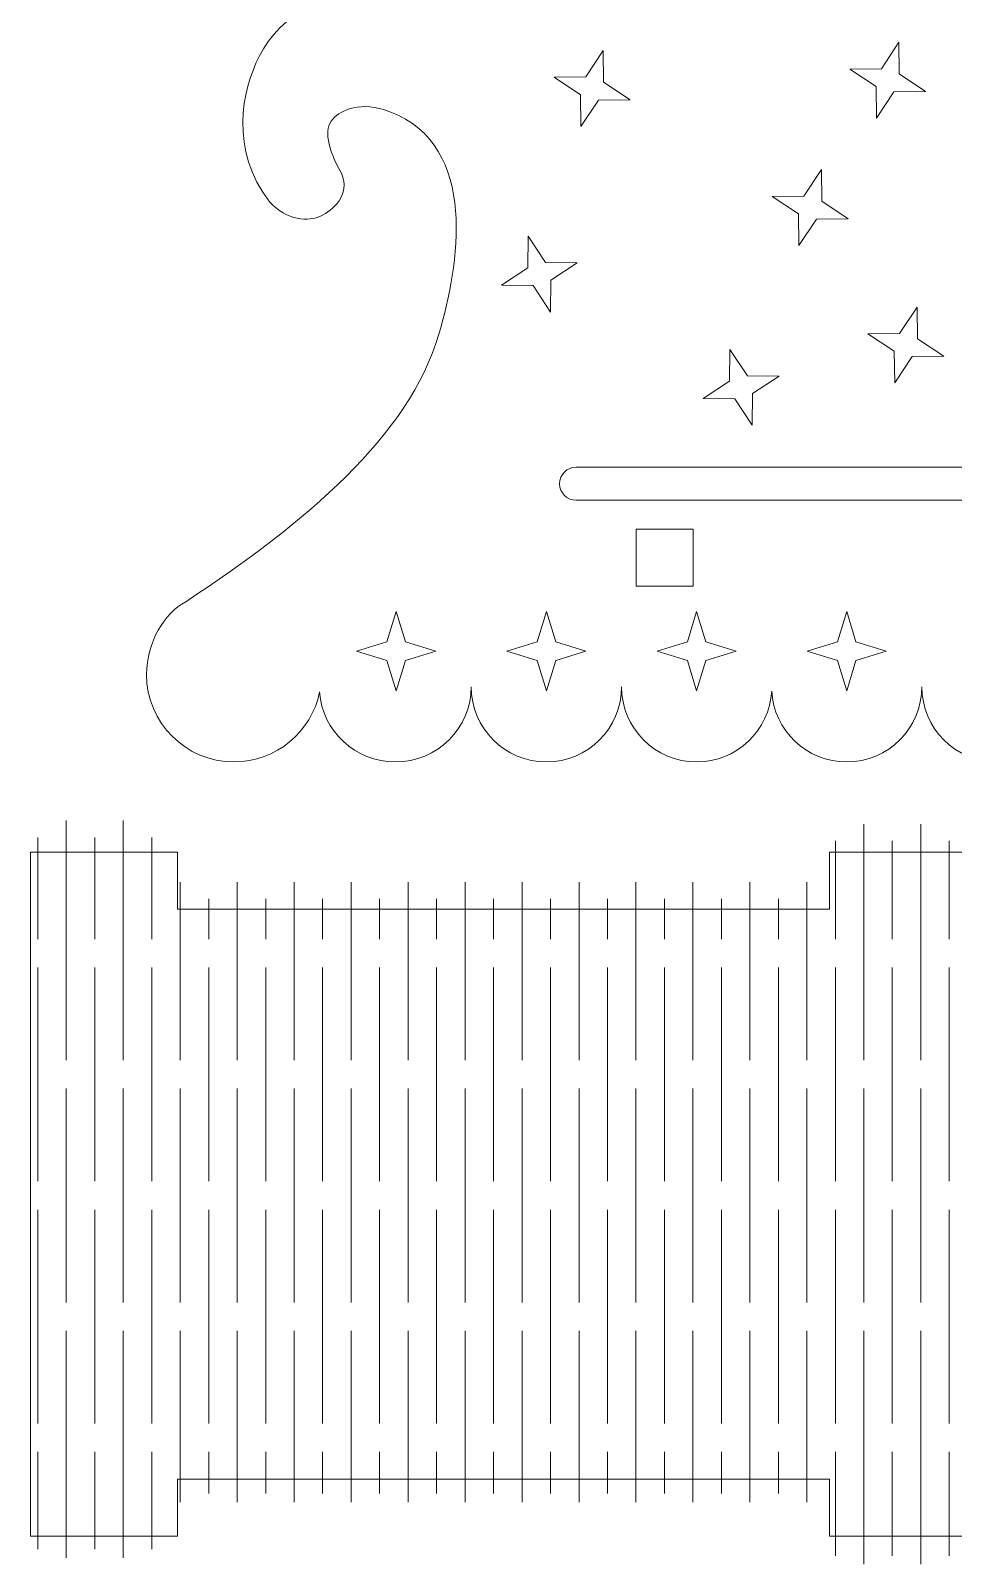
# Model space of a CAD drawing. Header units: centimetres. Extents: x -16.2 to 12.9, y -6.5 to 11.5.
# Drawn here: x -16.17 to -11.31, y -6.4 to 1.67 of the extents above; entities that cross this region are included whole.
import ezdxf

# ---------------------------------------------------------------- set-up
doc = ezdxf.new("R2010")
doc.units = ezdxf.units.CM
doc.header["$MEASUREMENT"] = 0
doc.layers.add('layer 1', color=7, linetype='Continuous')

msp = doc.modelspace()

# ---------------------------------------------------------------- linework, layer by layer
at = {"layer": 'layer 1', "color": 250, "lineweight": 9}
for points, knots in [([(-6.80655, 2.66011), (-6.80655, 2.66011), (-6.58098, 2.46234), (-6.58098, 2.46234), (-6.58098, 2.46234), (-5.81998, 3.33035), (-5.32969, 4.44165), (-5.24197, 5.66437), (-5.24197, 5.66437), (-5.24197, 5.66437), (-5.54121, 5.68584), (-5.54121, 5.68584), (-5.54121, 5.68584), (-5.53232, 5.80968), (-5.52779, 5.93474), (-5.52779, 6.06084), (-5.52779, 6.06084), (-5.52779, 6.18695), (-5.53232, 6.312), (-5.54121, 6.43584), (-5.54121, 6.43584), (-5.54121, 6.43584), (-5.24197, 6.45731), (-5.24197, 6.45731), (-5.24197, 6.45731), (-5.43568, 9.15732), (-7.59231, 11.31396), (-10.29233, 11.50768), (-10.29233, 11.50768), (-10.29233, 11.50768), (-10.3138, 11.20844), (-10.3138, 11.20844), (-10.3138, 11.20844), (-10.43764, 11.21733), (-10.5627, 11.22186), (-10.6888, 11.22186), (-10.6888, 11.22186), (-10.81491, 11.22186), (-10.93996, 11.21733), (-11.0638, 11.20844), (-11.0638, 11.20844), (-11.0638, 11.20844), (-11.08527, 11.50768), (-11.08527, 11.50768), (-11.08527, 11.50768), (-13.78528, 11.31397), (-15.94192, 9.15732), (-16.13563, 6.45731), (-16.13563, 6.45731), (-16.13563, 6.45731), (-15.8364, 6.43584), (-15.8364, 6.43584), (-15.8364, 6.43584), (-15.84528, 6.312), (-15.84981, 6.18695), (-15.84981, 6.06084), (-15.84981, 6.06084), (-15.84981, 5.93474), (-15.84528, 5.80968), (-15.8364, 5.68584), (-15.8364, 5.68584), (-15.8364, 5.68584), (-16.13563, 5.66437), (-16.13563, 5.66437), (-16.13563, 5.66437), (-16.0479, 4.44165), (-15.55762, 3.33036), (-14.79663, 2.46234), (-14.79663, 2.46234), (-14.79663, 2.46234), (-14.57105, 2.66012), (-14.57105, 2.66012), (-14.57105, 2.66012), (-14.40603, 2.47189), (-14.22754, 2.29576), (-14.03709, 2.13324), (-14.03709, 2.13324), (-14.03709, 2.13324), (-14.23182, 1.90503), (-14.23182, 1.90503), (-14.23182, 1.90503), (-14.60591, 1.91338), (-14.85922, 1.75438), (-14.9703, 1.53432), (-14.9703, 1.53432), (-15.06012, 1.35641), (-15.12786, 1.0479), (-14.91429, 0.76809), (-14.91429, 0.76809), (-14.82438, 0.67173), (-14.70969, 0.66368), (-14.64339, 0.69656), (-14.64339, 0.69656), (-14.58801, 0.72401), (-14.48367, 0.8052), (-14.53728, 0.9209), (-14.53728, 0.9209), (-14.61095, 1.05274), (-14.63088, 1.15094), (-14.58191, 1.20596), (-14.58191, 1.20596), (-14.53874, 1.25447), (-14.43405, 1.30317), (-14.2813, 1.24435), (-14.2813, 1.24435), (-13.80747, 1.06392), (-13.92001, 0.42815), (-14.02354, 0.07365), (-14.02354, 0.07365), (-14.17966, -0.46087), (-14.72151, -0.91604), (-15.35669, -1.33537), (-15.35669, -1.33537), (-15.46818, -1.3948), (-15.56322, -1.54526), (-15.56322, -1.71791), (-15.56322, -1.71791), (-15.56322, -1.97217), (-15.3571, -2.17828), (-15.10284, -2.17828), (-15.10284, -2.17828), (-14.88016, -2.17828), (-14.6944, -2.02018), (-14.6517, -1.81011), (-14.6517, -1.81011), (-14.63744, -2.0158), (-14.46432, -2.17828), (-14.25286, -2.17828), (-14.25286, -2.17828), (-14.03207, -2.17828), (-13.85307, -2.00113), (-13.85307, -1.78259), (-13.85307, -1.78259), (-13.85307, -2.00113), (-13.67592, -2.17828), (-13.45738, -2.17828), (-13.45738, -2.17828), (-13.23885, -2.17828), (-13.06169, -2.00113), (-13.06169, -1.78259), (-13.06169, -1.78259), (-13.06169, -2.00113), (-12.88454, -2.17828), (-12.666, -2.17828), (-12.666, -2.17828), (-12.45501, -2.17828), (-12.28257, -2.01313), (-12.27093, -1.80505), (-12.27093, -1.80505), (-12.2593, -2.01313), (-12.08687, -2.17828), (-11.87587, -2.17828), (-11.87587, -2.17828), (-11.65734, -2.17828), (-11.48018, -2.00113), (-11.48018, -1.78259), (-11.48018, -1.78259), (-11.48018, -2.00113), (-11.30302, -2.17828), (-11.08449, -2.17828), (-11.08449, -2.17828), (-10.86596, -2.17828), (-10.6888, -2.00113), (-10.6888, -1.78259), (-10.6888, -1.78259), (-10.6888, -2.00113), (-10.51164, -2.17828), (-10.29311, -2.17828), (-10.29311, -2.17828), (-10.07458, -2.17828), (-9.89742, -2.00113), (-9.89742, -1.78259), (-9.89742, -1.78259), (-9.89742, -2.00113), (-9.72027, -2.17828), (-9.50173, -2.17828), (-9.50173, -2.17828), (-9.29073, -2.17828), (-9.1183, -2.01313), (-9.10667, -1.80505), (-9.10667, -1.80505), (-9.09504, -2.01313), (-8.9226, -2.17828), (-8.7116, -2.17828), (-8.7116, -2.17828), (-8.49306, -2.17828), (-8.31591, -2.00113), (-8.31591, -1.78259), (-8.31591, -1.78259), (-8.31591, -2.00113), (-8.13876, -2.17828), (-7.92022, -2.17828), (-7.92022, -2.17828), (-7.70169, -2.17828), (-7.52453, -2.00113), (-7.52453, -1.78259), (-7.52453, -1.78259), (-7.52453, -2.00113), (-7.34553, -2.17828), (-7.12474, -2.17828), (-7.12474, -2.17828), (-6.91329, -2.17828), (-6.74016, -2.0158), (-6.7259, -1.81011), (-6.7259, -1.81011), (-6.6832, -2.02018), (-6.49744, -2.17828), (-6.27476, -2.17828), (-6.27476, -2.17828), (-6.0205, -2.17828), (-5.81439, -1.97217), (-5.81439, -1.71791), (-5.81439, -1.71791), (-5.81439, -1.54526), (-5.90943, -1.3948), (-6.02091, -1.33537), (-6.02091, -1.33537), (-6.65609, -0.91604), (-7.19794, -0.46087), (-7.35406, 0.07365), (-7.35406, 0.07365), (-7.45759, 0.42815), (-7.57013, 1.06392), (-7.0963, 1.24435), (-7.0963, 1.24435), (-6.94355, 1.30317), (-6.83886, 1.25447), (-6.79569, 1.20596), (-6.79569, 1.20596), (-6.74673, 1.15094), (-6.76665, 1.05274), (-6.84032, 0.9209), (-6.84032, 0.9209), (-6.89393, 0.8052), (-6.7896, 0.72401), (-6.73422, 0.69656), (-6.73422, 0.69656), (-6.66791, 0.66368), (-6.55323, 0.67173), (-6.46331, 0.76809), (-6.46331, 0.76809), (-6.24974, 1.0479), (-6.31749, 1.35641), (-6.4073, 1.53432), (-6.4073, 1.53432), (-6.51838, 1.75438), (-6.77169, 1.91338), (-7.14578, 1.90503), (-7.14578, 1.90503), (-7.14578, 1.90503), (-7.34052, 2.13324), (-7.34052, 2.13324), (-7.34052, 2.13324), (-7.15007, 2.29575), (-6.97158, 2.47189), (-6.80655, 2.66011)], [0, 0, 0, 0, 0.0153846, 0.0153846, 0.0153846, 0.0153846, 0.0307692, 0.0307692, 0.0307692, 0.0307692, 0.0461538, 0.0461538, 0.0461538, 0.0461538, 0.0615385, 0.0615385, 0.0615385, 0.0615385, 0.0769231, 0.0769231, 0.0769231, 0.0769231, 0.0923077, 0.0923077, 0.0923077, 0.0923077, 0.1076923, 0.1076923, 0.1076923, 0.1076923, 0.1230769, 0.1230769, 0.1230769, 0.1230769, 0.1384615, 0.1384615, 0.1384615, 0.1384615, 0.1538462, 0.1538462, 0.1538462, 0.1538462, 0.1692308, 0.1692308, 0.1692308, 0.1692308, 0.1846154, 0.1846154, 0.1846154, 0.1846154, 0.2, 0.2, 0.2, 0.2, 0.2153846, 0.2153846, 0.2153846, 0.2153846, 0.2307692, 0.2307692, 0.2307692, 0.2307692, 0.2461538, 0.2461538, 0.2461538, 0.2461538, 0.2615385, 0.2615385, 0.2615385, 0.2615385, 0.2769231, 0.2769231, 0.2769231, 0.2769231, 0.2923077, 0.2923077, 0.2923077, 0.2923077, 0.3076923, 0.3076923, 0.3076923, 0.3076923, 0.3230769, 0.3230769, 0.3230769, 0.3230769, 0.3384615, 0.3384615, 0.3384615, 0.3384615, 0.3538462, 0.3538462, 0.3538462, 0.3538462, 0.3692308, 0.3692308, 0.3692308, 0.3692308, 0.3846154, 0.3846154, 0.3846154, 0.3846154, 0.4, 0.4, 0.4, 0.4, 0.4153846, 0.4153846, 0.4153846, 0.4153846, 0.4307692, 0.4307692, 0.4307692, 0.4307692, 0.4461538, 0.4461538, 0.4461538, 0.4461538, 0.4615385, 0.4615385, 0.4615385, 0.4615385, 0.4769231, 0.4769231, 0.4769231, 0.4769231, 0.4923077, 0.4923077, 0.4923077, 0.4923077, 0.5076923, 0.5076923, 0.5076923, 0.5076923, 0.5230769, 0.5230769, 0.5230769, 0.5230769, 0.5384615, 0.5384615, 0.5384615, 0.5384615, 0.5538462, 0.5538462, 0.5538462, 0.5538462, 0.5692308, 0.5692308, 0.5692308, 0.5692308, 0.5846154, 0.5846154, 0.5846154, 0.5846154, 0.6, 0.6, 0.6, 0.6, 0.6153846, 0.6153846, 0.6153846, 0.6153846, 0.6307692, 0.6307692, 0.6307692, 0.6307692, 0.6461538, 0.6461538, 0.6461538, 0.6461538, 0.6615385, 0.6615385, 0.6615385, 0.6615385, 0.6769231, 0.6769231, 0.6769231, 0.6769231, 0.6923077, 0.6923077, 0.6923077, 0.6923077, 0.7076923, 0.7076923, 0.7076923, 0.7076923, 0.7230769, 0.7230769, 0.7230769, 0.7230769, 0.7384615, 0.7384615, 0.7384615, 0.7384615, 0.7538462, 0.7538462, 0.7538462, 0.7538462, 0.7692308, 0.7692308, 0.7692308, 0.7692308, 0.7846154, 0.7846154, 0.7846154, 0.7846154, 0.8, 0.8, 0.8, 0.8, 0.8153846, 0.8153846, 0.8153846, 0.8153846, 0.8307692, 0.8307692, 0.8307692, 0.8307692, 0.8461538, 0.8461538, 0.8461538, 0.8461538, 0.8615385, 0.8615385, 0.8615385, 0.8615385, 0.8769231, 0.8769231, 0.8769231, 0.8769231, 0.8923077, 0.8923077, 0.8923077, 0.8923077, 0.9076923, 0.9076923, 0.9076923, 0.9076923, 0.9230769, 0.9230769, 0.9230769, 0.9230769, 0.9384615, 0.9384615, 0.9384615, 0.9384615, 0.9538462, 0.9538462, 0.9538462, 0.9538462, 0.9692308, 0.9692308, 0.9692308, 0.9692308, 1, 1, 1, 1]), ([(-13.15784, 1.56651), (-13.15784, 1.56651), (-13.2499, 1.42748), (-13.2499, 1.42748), (-13.2499, 1.42748), (-13.2499, 1.42748), (-13.41663, 1.42562), (-13.41663, 1.42562), (-13.41663, 1.42562), (-13.41663, 1.42562), (-13.27761, 1.33355), (-13.27761, 1.33355), (-13.27761, 1.33355), (-13.27761, 1.33355), (-13.27574, 1.16682), (-13.27574, 1.16682), (-13.27574, 1.16682), (-13.27574, 1.16682), (-13.18368, 1.30585), (-13.18368, 1.30585), (-13.18368, 1.30585), (-13.18368, 1.30585), (-13.01694, 1.30772), (-13.01694, 1.30772), (-13.01694, 1.30772), (-13.01694, 1.30772), (-13.15597, 1.39978), (-13.15597, 1.39978), (-13.15597, 1.39978), (-13.15597, 1.39978), (-13.15784, 1.56651), (-13.15784, 1.56651)], [0, 0, 0, 0, 0.1111111, 0.1111111, 0.1111111, 0.1111111, 0.2222222, 0.2222222, 0.2222222, 0.2222222, 0.3333333, 0.3333333, 0.3333333, 0.3333333, 0.4444444, 0.4444444, 0.4444444, 0.4444444, 0.5555556, 0.5555556, 0.5555556, 0.5555556, 0.6666667, 0.6666667, 0.6666667, 0.6666667, 0.7777778, 0.7777778, 0.7777778, 0.7777778, 1, 1, 1, 1]), ([(-11.60134, 1.61013), (-11.60134, 1.61013), (-11.6934, 1.4711), (-11.6934, 1.4711), (-11.6934, 1.4711), (-11.6934, 1.4711), (-11.86014, 1.46924), (-11.86014, 1.46924), (-11.86014, 1.46924), (-11.86014, 1.46924), (-11.72111, 1.37717), (-11.72111, 1.37717), (-11.72111, 1.37717), (-11.72111, 1.37717), (-11.71924, 1.21044), (-11.71924, 1.21044), (-11.71924, 1.21044), (-11.71924, 1.21044), (-11.62718, 1.34947), (-11.62718, 1.34947), (-11.62718, 1.34947), (-11.62718, 1.34947), (-11.46045, 1.35134), (-11.46045, 1.35134), (-11.46045, 1.35134), (-11.46045, 1.35134), (-11.59947, 1.4434), (-11.59947, 1.4434), (-11.59947, 1.4434), (-11.59947, 1.4434), (-11.60134, 1.61013), (-11.60134, 1.61013)], [0, 0, 0, 0, 0.1111111, 0.1111111, 0.1111111, 0.1111111, 0.2222222, 0.2222222, 0.2222222, 0.2222222, 0.3333333, 0.3333333, 0.3333333, 0.3333333, 0.4444444, 0.4444444, 0.4444444, 0.4444444, 0.5555556, 0.5555556, 0.5555556, 0.5555556, 0.6666667, 0.6666667, 0.6666667, 0.6666667, 0.7777778, 0.7777778, 0.7777778, 0.7777778, 1, 1, 1, 1]), ([(-12.00919, 0.93954), (-12.00919, 0.93954), (-12.10125, 0.80051), (-12.10125, 0.80051), (-12.10125, 0.80051), (-12.10125, 0.80051), (-12.26799, 0.79865), (-12.26799, 0.79865), (-12.26799, 0.79865), (-12.26799, 0.79865), (-12.12896, 0.70658), (-12.12896, 0.70658), (-12.12896, 0.70658), (-12.12896, 0.70658), (-12.12709, 0.53985), (-12.12709, 0.53985), (-12.12709, 0.53985), (-12.12709, 0.53985), (-12.03503, 0.67888), (-12.03503, 0.67888), (-12.03503, 0.67888), (-12.03503, 0.67888), (-11.8683, 0.68075), (-11.8683, 0.68075), (-11.8683, 0.68075), (-11.8683, 0.68075), (-12.00732, 0.77281), (-12.00732, 0.77281), (-12.00732, 0.77281), (-12.00732, 0.77281), (-12.00919, 0.93954), (-12.00919, 0.93954)], [0, 0, 0, 0, 0.1111111, 0.1111111, 0.1111111, 0.1111111, 0.2222222, 0.2222222, 0.2222222, 0.2222222, 0.3333333, 0.3333333, 0.3333333, 0.3333333, 0.4444444, 0.4444444, 0.4444444, 0.4444444, 0.5555556, 0.5555556, 0.5555556, 0.5555556, 0.6666667, 0.6666667, 0.6666667, 0.6666667, 0.7777778, 0.7777778, 0.7777778, 0.7777778, 1, 1, 1, 1]), ([(-13.55345, 0.58985), (-13.55345, 0.58985), (-13.46139, 0.45083), (-13.46139, 0.45083), (-13.46139, 0.45083), (-13.46139, 0.45083), (-13.29465, 0.44896), (-13.29465, 0.44896), (-13.29465, 0.44896), (-13.29465, 0.44896), (-13.43368, 0.3569), (-13.43368, 0.3569), (-13.43368, 0.3569), (-13.43368, 0.3569), (-13.43555, 0.19016), (-13.43555, 0.19016), (-13.43555, 0.19016), (-13.43555, 0.19016), (-13.52761, 0.32919), (-13.52761, 0.32919), (-13.52761, 0.32919), (-13.52761, 0.32919), (-13.69434, 0.33106), (-13.69434, 0.33106), (-13.69434, 0.33106), (-13.69434, 0.33106), (-13.55532, 0.42312), (-13.55532, 0.42312), (-13.55532, 0.42312), (-13.55532, 0.42312), (-13.55345, 0.58985), (-13.55345, 0.58985)], [0, 0, 0, 0, 0.1111111, 0.1111111, 0.1111111, 0.1111111, 0.2222222, 0.2222222, 0.2222222, 0.2222222, 0.3333333, 0.3333333, 0.3333333, 0.3333333, 0.4444444, 0.4444444, 0.4444444, 0.4444444, 0.5555556, 0.5555556, 0.5555556, 0.5555556, 0.6666667, 0.6666667, 0.6666667, 0.6666667, 0.7777778, 0.7777778, 0.7777778, 0.7777778, 1, 1, 1, 1]), ([(-11.50532, 0.21621), (-11.50532, 0.21621), (-11.59738, 0.07718), (-11.59738, 0.07718), (-11.59738, 0.07718), (-11.59738, 0.07718), (-11.76411, 0.07532), (-11.76411, 0.07532), (-11.76411, 0.07532), (-11.76411, 0.07532), (-11.62509, -0.01675), (-11.62509, -0.01675), (-11.62509, -0.01675), (-11.62509, -0.01675), (-11.62322, -0.18348), (-11.62322, -0.18348), (-11.62322, -0.18348), (-11.62322, -0.18348), (-11.53116, -0.04445), (-11.53116, -0.04445), (-11.53116, -0.04445), (-11.53116, -0.04445), (-11.36442, -0.04258), (-11.36442, -0.04258), (-11.36442, -0.04258), (-11.36442, -0.04258), (-11.50345, 0.04948), (-11.50345, 0.04948), (-11.50345, 0.04948), (-11.50345, 0.04948), (-11.50532, 0.21621), (-11.50532, 0.21621)], [0, 0, 0, 0, 0.1111111, 0.1111111, 0.1111111, 0.1111111, 0.2222222, 0.2222222, 0.2222222, 0.2222222, 0.3333333, 0.3333333, 0.3333333, 0.3333333, 0.4444444, 0.4444444, 0.4444444, 0.4444444, 0.5555556, 0.5555556, 0.5555556, 0.5555556, 0.6666667, 0.6666667, 0.6666667, 0.6666667, 0.7777778, 0.7777778, 0.7777778, 0.7777778, 1, 1, 1, 1]), ([(-12.49095, -0.00643), (-12.49095, -0.00643), (-12.39888, -0.14546), (-12.39888, -0.14546), (-12.39888, -0.14546), (-12.39888, -0.14546), (-12.23215, -0.14733), (-12.23215, -0.14733), (-12.23215, -0.14733), (-12.23215, -0.14733), (-12.37118, -0.23939), (-12.37118, -0.23939), (-12.37118, -0.23939), (-12.37118, -0.23939), (-12.37305, -0.40612), (-12.37305, -0.40612), (-12.37305, -0.40612), (-12.37305, -0.40612), (-12.46511, -0.2671), (-12.46511, -0.2671), (-12.46511, -0.2671), (-12.46511, -0.2671), (-12.63184, -0.26523), (-12.63184, -0.26523), (-12.63184, -0.26523), (-12.63184, -0.26523), (-12.49281, -0.17317), (-12.49281, -0.17317), (-12.49281, -0.17317), (-12.49281, -0.17317), (-12.49095, -0.00643), (-12.49095, -0.00643)], [0, 0, 0, 0, 0.1111111, 0.1111111, 0.1111111, 0.1111111, 0.2222222, 0.2222222, 0.2222222, 0.2222222, 0.3333333, 0.3333333, 0.3333333, 0.3333333, 0.4444444, 0.4444444, 0.4444444, 0.4444444, 0.5555556, 0.5555556, 0.5555556, 0.5555556, 0.6666667, 0.6666667, 0.6666667, 0.6666667, 0.7777778, 0.7777778, 0.7777778, 0.7777778, 1, 1, 1, 1]), ([(-13.30026, -0.62659), (-13.30026, -0.62659), (-8.07734, -0.62659), (-8.07734, -0.62659), (-8.07734, -0.62659), (-8.02932, -0.62659), (-7.99003, -0.66587), (-7.99003, -0.71389), (-7.99003, -0.71389), (-7.99003, -0.76192), (-8.02932, -0.80121), (-8.07734, -0.80121), (-8.07734, -0.80121), (-8.07734, -0.80121), (-13.30026, -0.80121), (-13.30026, -0.80121), (-13.30026, -0.80121), (-13.34829, -0.80121), (-13.38757, -0.76192), (-13.38757, -0.71389), (-13.38757, -0.71389), (-13.38757, -0.66587), (-13.34829, -0.62659), (-13.30026, -0.62659)], [0, 0, 0, 0, 0.1428571, 0.1428571, 0.1428571, 0.1428571, 0.2857143, 0.2857143, 0.2857143, 0.2857143, 0.4285714, 0.4285714, 0.4285714, 0.4285714, 0.5714286, 0.5714286, 0.5714286, 0.5714286, 0.7142857, 0.7142857, 0.7142857, 0.7142857, 1, 1, 1, 1]), ([(-12.98436, -0.95274), (-12.98436, -0.95274), (-12.68436, -0.95274), (-12.68436, -0.95274), (-12.68436, -0.95274), (-12.68436, -0.95274), (-12.68436, -1.25274), (-12.68436, -1.25274), (-12.68436, -1.25274), (-12.68436, -1.25274), (-12.98436, -1.25274), (-12.98436, -1.25274), (-12.98436, -1.25274), (-12.98436, -1.25274), (-12.98436, -0.95274), (-12.98436, -0.95274)], [0, 0, 0, 0, 0.2, 0.2, 0.2, 0.2, 0.4, 0.4, 0.4, 0.4, 0.6, 0.6, 0.6, 0.6, 1, 1, 1, 1]), ([(-14.24876, -1.38691), (-14.24876, -1.38691), (-14.19979, -1.5463), (-14.19979, -1.5463), (-14.19979, -1.5463), (-14.19979, -1.5463), (-14.0404, -1.59526), (-14.0404, -1.59526), (-14.0404, -1.59526), (-14.0404, -1.59526), (-14.19979, -1.64423), (-14.19979, -1.64423), (-14.19979, -1.64423), (-14.19979, -1.64423), (-14.24876, -1.80362), (-14.24876, -1.80362), (-14.24876, -1.80362), (-14.24876, -1.80362), (-14.29773, -1.64423), (-14.29773, -1.64423), (-14.29773, -1.64423), (-14.29773, -1.64423), (-14.45712, -1.59526), (-14.45712, -1.59526), (-14.45712, -1.59526), (-14.45712, -1.59526), (-14.29773, -1.5463), (-14.29773, -1.5463), (-14.29773, -1.5463), (-14.29773, -1.5463), (-14.24876, -1.38691), (-14.24876, -1.38691)], [0, 0, 0, 0, 0.1111111, 0.1111111, 0.1111111, 0.1111111, 0.2222222, 0.2222222, 0.2222222, 0.2222222, 0.3333333, 0.3333333, 0.3333333, 0.3333333, 0.4444444, 0.4444444, 0.4444444, 0.4444444, 0.5555556, 0.5555556, 0.5555556, 0.5555556, 0.6666667, 0.6666667, 0.6666667, 0.6666667, 0.7777778, 0.7777778, 0.7777778, 0.7777778, 1, 1, 1, 1]), ([(-13.45738, -1.38691), (-13.45738, -1.38691), (-13.40841, -1.5463), (-13.40841, -1.5463), (-13.40841, -1.5463), (-13.40841, -1.5463), (-13.24902, -1.59526), (-13.24902, -1.59526), (-13.24902, -1.59526), (-13.24902, -1.59526), (-13.40841, -1.64423), (-13.40841, -1.64423), (-13.40841, -1.64423), (-13.40841, -1.64423), (-13.45738, -1.80362), (-13.45738, -1.80362), (-13.45738, -1.80362), (-13.45738, -1.80362), (-13.50635, -1.64423), (-13.50635, -1.64423), (-13.50635, -1.64423), (-13.50635, -1.64423), (-13.66574, -1.59526), (-13.66574, -1.59526), (-13.66574, -1.59526), (-13.66574, -1.59526), (-13.50635, -1.5463), (-13.50635, -1.5463), (-13.50635, -1.5463), (-13.50635, -1.5463), (-13.45738, -1.38691), (-13.45738, -1.38691)], [0, 0, 0, 0, 0.1111111, 0.1111111, 0.1111111, 0.1111111, 0.2222222, 0.2222222, 0.2222222, 0.2222222, 0.3333333, 0.3333333, 0.3333333, 0.3333333, 0.4444444, 0.4444444, 0.4444444, 0.4444444, 0.5555556, 0.5555556, 0.5555556, 0.5555556, 0.6666667, 0.6666667, 0.6666667, 0.6666667, 0.7777778, 0.7777778, 0.7777778, 0.7777778, 1, 1, 1, 1]), ([(-12.666, -1.38691), (-12.666, -1.38691), (-12.61704, -1.5463), (-12.61704, -1.5463), (-12.61704, -1.5463), (-12.61704, -1.5463), (-12.45765, -1.59526), (-12.45765, -1.59526), (-12.45765, -1.59526), (-12.45765, -1.59526), (-12.61704, -1.64423), (-12.61704, -1.64423), (-12.61704, -1.64423), (-12.61704, -1.64423), (-12.666, -1.80362), (-12.666, -1.80362), (-12.666, -1.80362), (-12.666, -1.80362), (-12.71497, -1.64423), (-12.71497, -1.64423), (-12.71497, -1.64423), (-12.71497, -1.64423), (-12.87436, -1.59526), (-12.87436, -1.59526), (-12.87436, -1.59526), (-12.87436, -1.59526), (-12.71497, -1.5463), (-12.71497, -1.5463), (-12.71497, -1.5463), (-12.71497, -1.5463), (-12.666, -1.38691), (-12.666, -1.38691)], [0, 0, 0, 0, 0.1111111, 0.1111111, 0.1111111, 0.1111111, 0.2222222, 0.2222222, 0.2222222, 0.2222222, 0.3333333, 0.3333333, 0.3333333, 0.3333333, 0.4444444, 0.4444444, 0.4444444, 0.4444444, 0.5555556, 0.5555556, 0.5555556, 0.5555556, 0.6666667, 0.6666667, 0.6666667, 0.6666667, 0.7777778, 0.7777778, 0.7777778, 0.7777778, 1, 1, 1, 1]), ([(-11.87587, -1.38691), (-11.87587, -1.38691), (-11.8269, -1.5463), (-11.8269, -1.5463), (-11.8269, -1.5463), (-11.8269, -1.5463), (-11.66751, -1.59526), (-11.66751, -1.59526), (-11.66751, -1.59526), (-11.66751, -1.59526), (-11.8269, -1.64423), (-11.8269, -1.64423), (-11.8269, -1.64423), (-11.8269, -1.64423), (-11.87587, -1.80362), (-11.87587, -1.80362), (-11.87587, -1.80362), (-11.87587, -1.80362), (-11.92484, -1.64423), (-11.92484, -1.64423), (-11.92484, -1.64423), (-11.92484, -1.64423), (-12.08423, -1.59526), (-12.08423, -1.59526), (-12.08423, -1.59526), (-12.08423, -1.59526), (-11.92484, -1.5463), (-11.92484, -1.5463), (-11.92484, -1.5463), (-11.92484, -1.5463), (-11.87587, -1.38691), (-11.87587, -1.38691)], [0, 0, 0, 0, 0.1111111, 0.1111111, 0.1111111, 0.1111111, 0.2222222, 0.2222222, 0.2222222, 0.2222222, 0.3333333, 0.3333333, 0.3333333, 0.3333333, 0.4444444, 0.4444444, 0.4444444, 0.4444444, 0.5555556, 0.5555556, 0.5555556, 0.5555556, 0.6666667, 0.6666667, 0.6666667, 0.6666667, 0.7777778, 0.7777778, 0.7777778, 0.7777778, 1, 1, 1, 1]), ([(-15.40093, -5.95406), (-15.40093, -5.95406), (-15.40093, -6.25406), (-15.40093, -6.25406), (-15.40093, -6.25406), (-15.40093, -6.25406), (-16.17343, -6.25406), (-16.17343, -6.25406), (-16.17343, -6.25406), (-16.17343, -6.25406), (-16.17343, -5.95406), (-16.17343, -5.95406), (-16.17343, -5.95406), (-16.17343, -5.95406), (-16.17343, -2.95406), (-16.17343, -2.95406), (-16.17343, -2.95406), (-16.17343, -2.95406), (-16.17343, -2.65406), (-16.17343, -2.65406), (-16.17343, -2.65406), (-16.17343, -2.65406), (-15.40093, -2.65406), (-15.40093, -2.65406), (-15.40093, -2.65406), (-15.40093, -2.65406), (-15.40093, -2.95406), (-15.40093, -2.95406), (-15.40093, -2.95406), (-15.40093, -2.95406), (-11.9657, -2.95406), (-11.9657, -2.95406), (-11.9657, -2.95406), (-11.9657, -2.95406), (-11.9657, -2.65406), (-11.9657, -2.65406), (-11.9657, -2.65406), (-11.9657, -2.65406), (-11.19358, -2.65406), (-11.19358, -2.65406), (-11.19358, -2.65406), (-11.19358, -2.65406), (-11.19358, -2.95406), (-11.19358, -2.95406), (-11.19358, -2.95406), (-11.19358, -2.95406), (-3.62169, -2.95406), (-3.62169, -2.95406), (-3.62169, -2.95406), (-3.62169, -2.95406), (-3.62169, -2.65406), (-3.62169, -2.65406), (-3.62169, -2.65406), (-3.62169, -2.65406), (-2.84957, -2.65406), (-2.84957, -2.65406), (-2.84957, -2.65406), (-2.84957, -2.65406), (-2.84957, -2.95406), (-2.84957, -2.95406), (-2.84957, -2.95406), (-2.84957, -2.95406), (4.72232, -2.95406), (4.72232, -2.95406), (4.72232, -2.95406), (4.72232, -2.95406), (4.72232, -2.65406), (4.72232, -2.65406), (4.72232, -2.65406), (4.72232, -2.65406), (5.49445, -2.65406), (5.49445, -2.65406), (5.49445, -2.65406), (5.49445, -2.65406), (5.49445, -2.95406), (5.49445, -2.95406), (5.49445, -2.95406), (5.49445, -2.95406), (8.92967, -2.95406), (8.92967, -2.95406), (8.92967, -2.95406), (8.92967, -2.95406), (8.92967, -2.65406), (8.92967, -2.65406), (8.92967, -2.65406), (8.92967, -2.65406), (9.70217, -2.65406), (9.70217, -2.65406), (9.70217, -2.65406), (9.70217, -2.65406), (9.70217, -2.95406), (9.70217, -2.95406), (9.70217, -2.95406), (9.70217, -2.95406), (9.70217, -5.95406), (9.70217, -5.95406), (9.70217, -5.95406), (9.70217, -5.95406), (9.70217, -6.25406), (9.70217, -6.25406), (9.70217, -6.25406), (9.70217, -6.25406), (8.92967, -6.25406), (8.92967, -6.25406), (8.92967, -6.25406), (8.92967, -6.25406), (8.92967, -5.95406), (8.92967, -5.95406), (8.92967, -5.95406), (8.92967, -5.95406), (5.49445, -5.95406), (5.49445, -5.95406), (5.49445, -5.95406), (5.49445, -5.95406), (5.49445, -6.25406), (5.49445, -6.25406), (5.49445, -6.25406), (5.49445, -6.25406), (4.72232, -6.25406), (4.72232, -6.25406), (4.72232, -6.25406), (4.72232, -6.25406), (4.72232, -5.95406), (4.72232, -5.95406), (4.72232, -5.95406), (4.72232, -5.95406), (-2.84957, -5.95406), (-2.84957, -5.95406), (-2.84957, -5.95406), (-2.84957, -5.95406), (-2.84957, -6.25406), (-2.84957, -6.25406), (-2.84957, -6.25406), (-2.84957, -6.25406), (-3.62169, -6.25406), (-3.62169, -6.25406), (-3.62169, -6.25406), (-3.62169, -6.25406), (-3.62169, -5.95406), (-3.62169, -5.95406), (-3.62169, -5.95406), (-3.62169, -5.95406), (-11.19358, -5.95406), (-11.19358, -5.95406), (-11.19358, -5.95406), (-11.19358, -5.95406), (-11.19358, -6.25406), (-11.19358, -6.25406), (-11.19358, -6.25406), (-11.19358, -6.25406), (-11.9657, -6.25406), (-11.9657, -6.25406), (-11.9657, -6.25406), (-11.9657, -6.25406), (-11.9657, -5.95406), (-11.9657, -5.95406), (-11.9657, -5.95406), (-11.9657, -5.95406), (-15.40093, -5.95406), (-15.40093, -5.95406)], [0, 0, 0, 0, 0.0243902, 0.0243902, 0.0243902, 0.0243902, 0.0487805, 0.0487805, 0.0487805, 0.0487805, 0.0731707, 0.0731707, 0.0731707, 0.0731707, 0.097561, 0.097561, 0.097561, 0.097561, 0.1219512, 0.1219512, 0.1219512, 0.1219512, 0.1463415, 0.1463415, 0.1463415, 0.1463415, 0.1707317, 0.1707317, 0.1707317, 0.1707317, 0.195122, 0.195122, 0.195122, 0.195122, 0.2195122, 0.2195122, 0.2195122, 0.2195122, 0.2439024, 0.2439024, 0.2439024, 0.2439024, 0.2682927, 0.2682927, 0.2682927, 0.2682927, 0.2926829, 0.2926829, 0.2926829, 0.2926829, 0.3170732, 0.3170732, 0.3170732, 0.3170732, 0.3414634, 0.3414634, 0.3414634, 0.3414634, 0.3658537, 0.3658537, 0.3658537, 0.3658537, 0.3902439, 0.3902439, 0.3902439, 0.3902439, 0.4146341, 0.4146341, 0.4146341, 0.4146341, 0.4390244, 0.4390244, 0.4390244, 0.4390244, 0.4634146, 0.4634146, 0.4634146, 0.4634146, 0.4878049, 0.4878049, 0.4878049, 0.4878049, 0.5121951, 0.5121951, 0.5121951, 0.5121951, 0.5365854, 0.5365854, 0.5365854, 0.5365854, 0.5609756, 0.5609756, 0.5609756, 0.5609756, 0.5853659, 0.5853659, 0.5853659, 0.5853659, 0.6097561, 0.6097561, 0.6097561, 0.6097561, 0.6341463, 0.6341463, 0.6341463, 0.6341463, 0.6585366, 0.6585366, 0.6585366, 0.6585366, 0.6829268, 0.6829268, 0.6829268, 0.6829268, 0.7073171, 0.7073171, 0.7073171, 0.7073171, 0.7317073, 0.7317073, 0.7317073, 0.7317073, 0.7560976, 0.7560976, 0.7560976, 0.7560976, 0.7804878, 0.7804878, 0.7804878, 0.7804878, 0.804878, 0.804878, 0.804878, 0.804878, 0.8292683, 0.8292683, 0.8292683, 0.8292683, 0.8536585, 0.8536585, 0.8536585, 0.8536585, 0.8780488, 0.8780488, 0.8780488, 0.8780488, 0.902439, 0.902439, 0.902439, 0.902439, 0.9268293, 0.9268293, 0.9268293, 0.9268293, 0.9512195, 0.9512195, 0.9512195, 0.9512195, 1, 1, 1, 1])]:
    msp.add_open_spline(points, degree=3, knots=knots, dxfattribs=at)
at = {"layer": 'layer 1', "color": 242, "lineweight": 9}
for points in [[(-15.98563, -3.74821), (-15.98563, -3.74821), (-15.98563, -2.48725), (-15.98563, -2.48725)], [(-15.68563, -3.74821), (-15.68563, -3.74821), (-15.68563, -2.48725), (-15.68563, -2.48725)], [(-16.13563, -3.11071), (-16.13563, -3.11071), (-16.13563, -2.57554), (-16.13563, -2.57554)], [(-15.83563, -3.11071), (-15.83563, -3.11071), (-15.83563, -2.57554), (-15.83563, -2.57554)], [(-15.53563, -3.11071), (-15.53563, -3.11071), (-15.53563, -2.57554), (-15.53563, -2.57554)], [(-11.78563, -3.74821), (-11.78563, -3.74821), (-11.78563, -2.50624), (-11.78563, -2.50624)], [(-11.48563, -3.74821), (-11.48563, -3.74821), (-11.48563, -2.50624), (-11.48563, -2.50624)], [(-11.93563, -3.11071), (-11.93563, -3.11071), (-11.93563, -2.59453), (-11.93563, -2.59453)], [(-11.63563, -3.11071), (-11.63563, -3.11071), (-11.63563, -2.59453), (-11.63563, -2.59453)], [(-11.33563, -3.11071), (-11.33563, -3.11071), (-11.33563, -2.59453), (-11.33563, -2.59453)], [(-15.38563, -3.74821), (-15.38563, -3.74821), (-15.38563, -2.81071), (-15.38563, -2.81071)], [(-15.08563, -3.74821), (-15.08563, -3.74821), (-15.08563, -2.81071), (-15.08563, -2.81071)], [(-14.78563, -3.74821), (-14.78563, -3.74821), (-14.78563, -2.81071), (-14.78563, -2.81071)], [(-14.48563, -3.74821), (-14.48563, -3.74821), (-14.48563, -2.81071), (-14.48563, -2.81071)], [(-14.18563, -3.74821), (-14.18563, -3.74821), (-14.18563, -2.81071), (-14.18563, -2.81071)], [(-13.88563, -3.74821), (-13.88563, -3.74821), (-13.88563, -2.81071), (-13.88563, -2.81071)], [(-13.58563, -3.74821), (-13.58563, -3.74821), (-13.58563, -2.81071), (-13.58563, -2.81071)], [(-13.28563, -3.74821), (-13.28563, -3.74821), (-13.28563, -2.81071), (-13.28563, -2.81071)], [(-12.98563, -3.74821), (-12.98563, -3.74821), (-12.98563, -2.81071), (-12.98563, -2.81071)], [(-12.68563, -3.74821), (-12.68563, -3.74821), (-12.68563, -2.81071), (-12.68563, -2.81071)], [(-12.38563, -3.74821), (-12.38563, -3.74821), (-12.38563, -2.81071), (-12.38563, -2.81071)], [(-12.08563, -3.74821), (-12.08563, -3.74821), (-12.08563, -2.81071), (-12.08563, -2.81071)], [(-15.23563, -3.11071), (-15.23563, -3.11071), (-15.23563, -2.899), (-15.23563, -2.899)], [(-14.93563, -3.11071), (-14.93563, -3.11071), (-14.93563, -2.899), (-14.93563, -2.899)], [(-14.63563, -3.11071), (-14.63563, -3.11071), (-14.63563, -2.899), (-14.63563, -2.899)], [(-14.33563, -3.11071), (-14.33563, -3.11071), (-14.33563, -2.899), (-14.33563, -2.899)], [(-14.03563, -3.11071), (-14.03563, -3.11071), (-14.03563, -2.899), (-14.03563, -2.899)], [(-13.73563, -3.11071), (-13.73563, -3.11071), (-13.73563, -2.899), (-13.73563, -2.899)], [(-13.43563, -3.11071), (-13.43563, -3.11071), (-13.43563, -2.899), (-13.43563, -2.899)], [(-13.13563, -3.11071), (-13.13563, -3.11071), (-13.13563, -2.899), (-13.13563, -2.899)], [(-12.83563, -3.11071), (-12.83563, -3.11071), (-12.83563, -2.899), (-12.83563, -2.899)], [(-12.53563, -3.11071), (-12.53563, -3.11071), (-12.53563, -2.899), (-12.53563, -2.899)], [(-12.23563, -3.11071), (-12.23563, -3.11071), (-12.23563, -2.899), (-12.23563, -2.899)], [(-16.13563, -4.38571), (-16.13563, -4.38571), (-16.13563, -3.26071), (-16.13563, -3.26071)], [(-15.83563, -4.38571), (-15.83563, -4.38571), (-15.83563, -3.26071), (-15.83563, -3.26071)], [(-15.53563, -4.38571), (-15.53563, -4.38571), (-15.53563, -3.26071), (-15.53563, -3.26071)], [(-15.23563, -4.38571), (-15.23563, -4.38571), (-15.23563, -3.26071), (-15.23563, -3.26071)], [(-14.93563, -4.38571), (-14.93563, -4.38571), (-14.93563, -3.26071), (-14.93563, -3.26071)], [(-14.63563, -4.38571), (-14.63563, -4.38571), (-14.63563, -3.26071), (-14.63563, -3.26071)], [(-14.33563, -4.38571), (-14.33563, -4.38571), (-14.33563, -3.26071), (-14.33563, -3.26071)], [(-14.03563, -4.38571), (-14.03563, -4.38571), (-14.03563, -3.26071), (-14.03563, -3.26071)], [(-13.73563, -4.38571), (-13.73563, -4.38571), (-13.73563, -3.26071), (-13.73563, -3.26071)], [(-13.43563, -4.38571), (-13.43563, -4.38571), (-13.43563, -3.26071), (-13.43563, -3.26071)], [(-13.13563, -4.38571), (-13.13563, -4.38571), (-13.13563, -3.26071), (-13.13563, -3.26071)], [(-12.83563, -4.38571), (-12.83563, -4.38571), (-12.83563, -3.26071), (-12.83563, -3.26071)], [(-12.53563, -4.38571), (-12.53563, -4.38571), (-12.53563, -3.26071), (-12.53563, -3.26071)], [(-12.23563, -4.38571), (-12.23563, -4.38571), (-12.23563, -3.26071), (-12.23563, -3.26071)], [(-11.93563, -4.38571), (-11.93563, -4.38571), (-11.93563, -3.26071), (-11.93563, -3.26071)], [(-11.63563, -4.38571), (-11.63563, -4.38571), (-11.63563, -3.26071), (-11.63563, -3.26071)], [(-11.33563, -4.38571), (-11.33563, -4.38571), (-11.33563, -3.26071), (-11.33563, -3.26071)], [(-15.98563, -5.02321), (-15.98563, -5.02321), (-15.98563, -3.89821), (-15.98563, -3.89821)], [(-15.68563, -5.02321), (-15.68563, -5.02321), (-15.68563, -3.89821), (-15.68563, -3.89821)], [(-15.38563, -5.02321), (-15.38563, -5.02321), (-15.38563, -3.89821), (-15.38563, -3.89821)], [(-15.08563, -5.02321), (-15.08563, -5.02321), (-15.08563, -3.89821), (-15.08563, -3.89821)], [(-14.78563, -5.02321), (-14.78563, -5.02321), (-14.78563, -3.89821), (-14.78563, -3.89821)], [(-14.48563, -5.02321), (-14.48563, -5.02321), (-14.48563, -3.89821), (-14.48563, -3.89821)], [(-14.18563, -5.02321), (-14.18563, -5.02321), (-14.18563, -3.89821), (-14.18563, -3.89821)], [(-13.88563, -5.02321), (-13.88563, -5.02321), (-13.88563, -3.89821), (-13.88563, -3.89821)], [(-13.58563, -5.02321), (-13.58563, -5.02321), (-13.58563, -3.89821), (-13.58563, -3.89821)], [(-13.28563, -5.02321), (-13.28563, -5.02321), (-13.28563, -3.89821), (-13.28563, -3.89821)], [(-12.98563, -5.02321), (-12.98563, -5.02321), (-12.98563, -3.89821), (-12.98563, -3.89821)], [(-12.68563, -5.02321), (-12.68563, -5.02321), (-12.68563, -3.89821), (-12.68563, -3.89821)], [(-12.38563, -5.02321), (-12.38563, -5.02321), (-12.38563, -3.89821), (-12.38563, -3.89821)], [(-12.08563, -5.02321), (-12.08563, -5.02321), (-12.08563, -3.89821), (-12.08563, -3.89821)], [(-11.78563, -5.02321), (-11.78563, -5.02321), (-11.78563, -3.89821), (-11.78563, -3.89821)], [(-11.48563, -5.02321), (-11.48563, -5.02321), (-11.48563, -3.89821), (-11.48563, -3.89821)], [(-16.13563, -5.66071), (-16.13563, -5.66071), (-16.13563, -4.53571), (-16.13563, -4.53571)], [(-15.83563, -5.66071), (-15.83563, -5.66071), (-15.83563, -4.53571), (-15.83563, -4.53571)], [(-15.53563, -5.66071), (-15.53563, -5.66071), (-15.53563, -4.53571), (-15.53563, -4.53571)], [(-15.23563, -5.66071), (-15.23563, -5.66071), (-15.23563, -4.53571), (-15.23563, -4.53571)], [(-14.93563, -5.66071), (-14.93563, -5.66071), (-14.93563, -4.53571), (-14.93563, -4.53571)], [(-14.63563, -5.66071), (-14.63563, -5.66071), (-14.63563, -4.53571), (-14.63563, -4.53571)], [(-14.33563, -5.66071), (-14.33563, -5.66071), (-14.33563, -4.53571), (-14.33563, -4.53571)], [(-14.03563, -5.66071), (-14.03563, -5.66071), (-14.03563, -4.53571), (-14.03563, -4.53571)], [(-13.73563, -5.66071), (-13.73563, -5.66071), (-13.73563, -4.53571), (-13.73563, -4.53571)], [(-13.43563, -5.66071), (-13.43563, -5.66071), (-13.43563, -4.53571), (-13.43563, -4.53571)], [(-13.13563, -5.66071), (-13.13563, -5.66071), (-13.13563, -4.53571), (-13.13563, -4.53571)], [(-12.83563, -5.66071), (-12.83563, -5.66071), (-12.83563, -4.53571), (-12.83563, -4.53571)], [(-12.53563, -5.66071), (-12.53563, -5.66071), (-12.53563, -4.53571), (-12.53563, -4.53571)], [(-12.23563, -5.66071), (-12.23563, -5.66071), (-12.23563, -4.53571), (-12.23563, -4.53571)], [(-11.93563, -5.66071), (-11.93563, -5.66071), (-11.93563, -4.53571), (-11.93563, -4.53571)], [(-11.63563, -5.66071), (-11.63563, -5.66071), (-11.63563, -4.53571), (-11.63563, -4.53571)], [(-11.33563, -5.66071), (-11.33563, -5.66071), (-11.33563, -4.53571), (-11.33563, -4.53571)], [(-15.98563, -6.3686), (-15.98563, -6.3686), (-15.98563, -5.17321), (-15.98563, -5.17321)], [(-15.68563, -6.3686), (-15.68563, -6.3686), (-15.68563, -5.17321), (-15.68563, -5.17321)], [(-15.38563, -6.0749), (-15.38563, -6.0749), (-15.38563, -5.17321), (-15.38563, -5.17321)], [(-15.08563, -6.0749), (-15.08563, -6.0749), (-15.08563, -5.17321), (-15.08563, -5.17321)], [(-14.78563, -6.0749), (-14.78563, -6.0749), (-14.78563, -5.17321), (-14.78563, -5.17321)], [(-14.48563, -6.0749), (-14.48563, -6.0749), (-14.48563, -5.17321), (-14.48563, -5.17321)], [(-14.18563, -6.0749), (-14.18563, -6.0749), (-14.18563, -5.17321), (-14.18563, -5.17321)], [(-13.88563, -6.0749), (-13.88563, -6.0749), (-13.88563, -5.17321), (-13.88563, -5.17321)], [(-13.58563, -6.0749), (-13.58563, -6.0749), (-13.58563, -5.17321), (-13.58563, -5.17321)], [(-13.28563, -6.0749), (-13.28563, -6.0749), (-13.28563, -5.17321), (-13.28563, -5.17321)], [(-12.98563, -6.0749), (-12.98563, -6.0749), (-12.98563, -5.17321), (-12.98563, -5.17321)], [(-12.68563, -6.0749), (-12.68563, -6.0749), (-12.68563, -5.17321), (-12.68563, -5.17321)], [(-12.38563, -6.0749), (-12.38563, -6.0749), (-12.38563, -5.17321), (-12.38563, -5.17321)], [(-12.08563, -6.0749), (-12.08563, -6.0749), (-12.08563, -5.17321), (-12.08563, -5.17321)], [(-11.78563, -6.40233), (-11.78563, -6.40233), (-11.78563, -5.17321), (-11.78563, -5.17321)], [(-11.48563, -6.40233), (-11.48563, -6.40233), (-11.48563, -5.17321), (-11.48563, -5.17321)], [(-16.13563, -6.32303), (-16.13563, -6.32303), (-16.13563, -5.81071), (-16.13563, -5.81071)], [(-15.83563, -6.32303), (-15.83563, -6.32303), (-15.83563, -5.81071), (-15.83563, -5.81071)], [(-15.53563, -6.32303), (-15.53563, -6.32303), (-15.53563, -5.81071), (-15.53563, -5.81071)], [(-15.23563, -6.02934), (-15.23563, -6.02934), (-15.23563, -5.81071), (-15.23563, -5.81071)], [(-14.93563, -6.02934), (-14.93563, -6.02934), (-14.93563, -5.81071), (-14.93563, -5.81071)], [(-14.63563, -6.02934), (-14.63563, -6.02934), (-14.63563, -5.81071), (-14.63563, -5.81071)], [(-14.33563, -6.02934), (-14.33563, -6.02934), (-14.33563, -5.81071), (-14.33563, -5.81071)], [(-14.03563, -6.02934), (-14.03563, -6.02934), (-14.03563, -5.81071), (-14.03563, -5.81071)], [(-13.73563, -6.02934), (-13.73563, -6.02934), (-13.73563, -5.81071), (-13.73563, -5.81071)], [(-13.43563, -6.02934), (-13.43563, -6.02934), (-13.43563, -5.81071), (-13.43563, -5.81071)], [(-13.13563, -6.02934), (-13.13563, -6.02934), (-13.13563, -5.81071), (-13.13563, -5.81071)], [(-12.83563, -6.02934), (-12.83563, -6.02934), (-12.83563, -5.81071), (-12.83563, -5.81071)], [(-12.53563, -6.02934), (-12.53563, -6.02934), (-12.53563, -5.81071), (-12.53563, -5.81071)], [(-12.23563, -6.02934), (-12.23563, -6.02934), (-12.23563, -5.81071), (-12.23563, -5.81071)], [(-11.93563, -6.35677), (-11.93563, -6.35677), (-11.93563, -5.81071), (-11.93563, -5.81071)], [(-11.63563, -6.35677), (-11.63563, -6.35677), (-11.63563, -5.81071), (-11.63563, -5.81071)], [(-11.33563, -6.35677), (-11.33563, -6.35677), (-11.33563, -5.81071), (-11.33563, -5.81071)]]:
    msp.add_open_spline(points, degree=3, dxfattribs=at)

doc.saveas('drawing.dxf')
